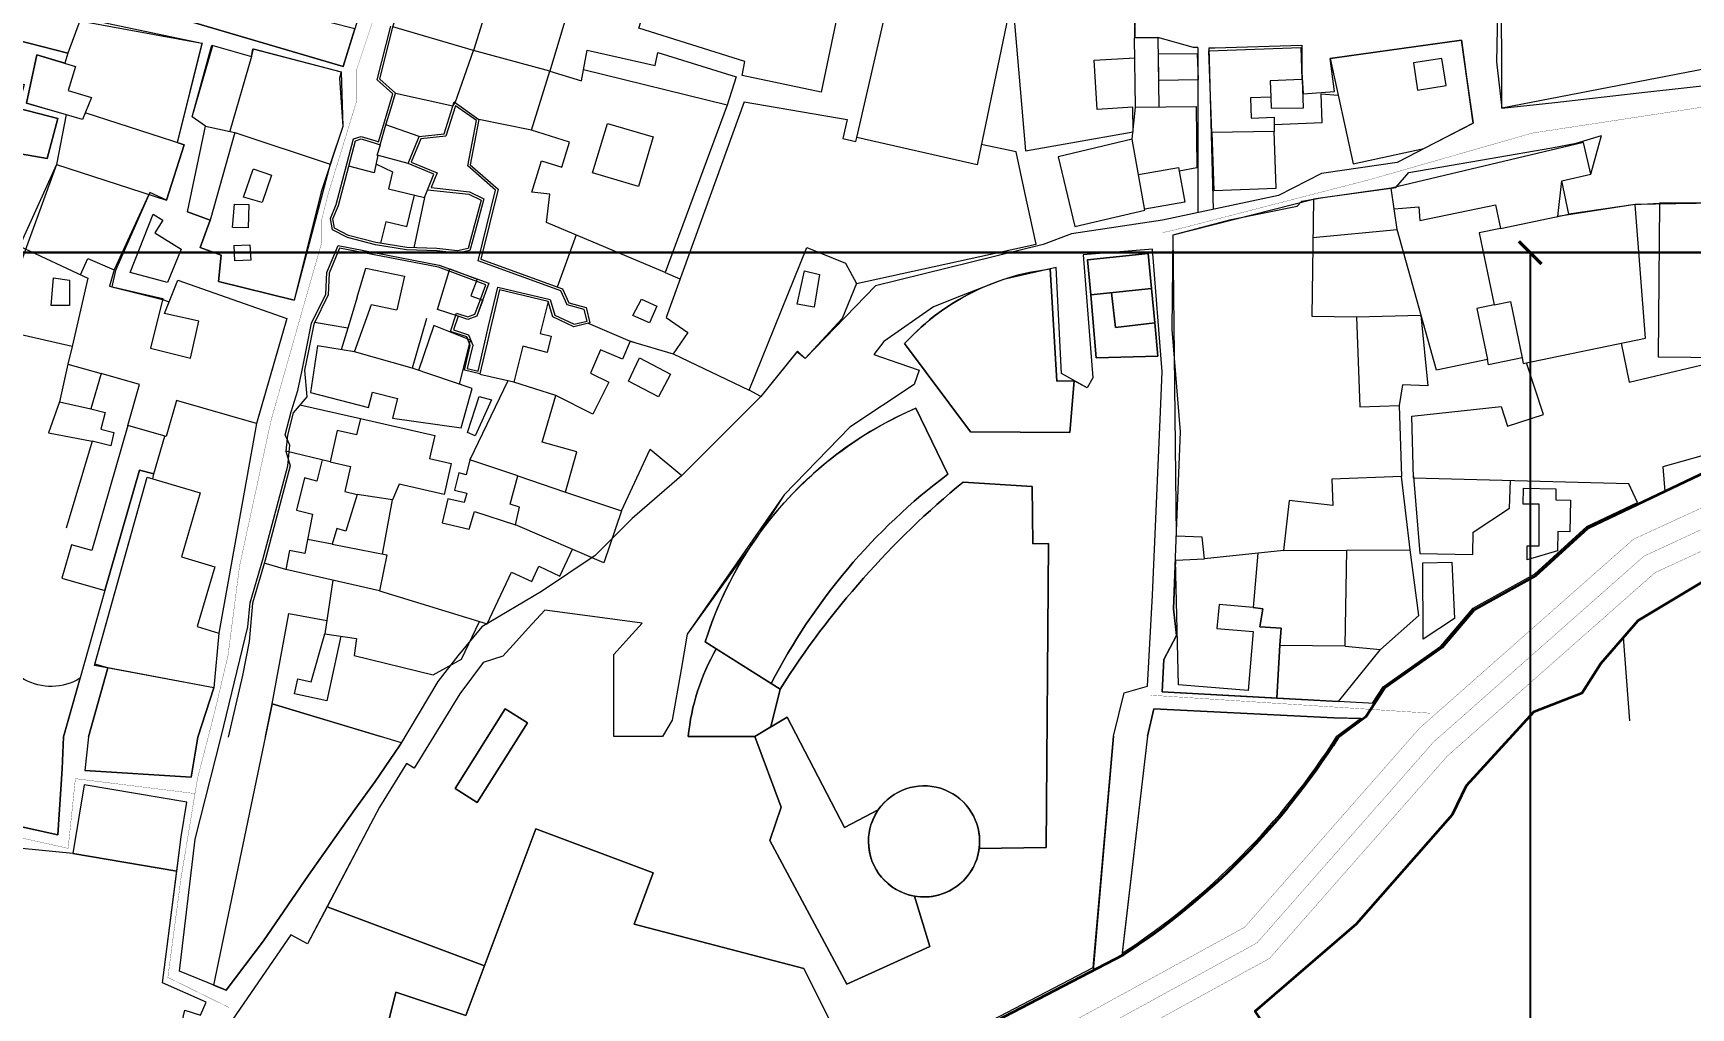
# Model space of a CAD drawing. Header units: millimetres. Extents: x 4203764 to 12476749, y 34048 to 3000914.
# Drawn here: x 11624253 to 11770686, y 2479745 to 2565861 of the extents above; entities that cross this region are included whole.
import ezdxf

# ---------------------------------------------------------------- set-up
doc = ezdxf.new("R2010")
doc.units = ezdxf.units.MM
doc.header["$MEASUREMENT"] = 0
doc.linetypes.add('DASHED', pattern=[0.75, 0.5, -0.25])
for name, color, linetype, lineweight in [('2', 240, 'Continuous', 25), ('4', 1, 'Continuous', 35), ('building property', 253, 'Continuous', 15), ('road netwrk', 1, 'Continuous', 35), ('streets', 254, 'Continuous', 9)]:
    doc.layers.add(name, color=color, linetype=linetype, lineweight=lineweight)
doc.styles.get("Standard").update_dxf_attribs({"font": 'arial.ttf'})
doc.dimstyles.get("Standard").update_dxf_attribs({"dimtxt": 10000, "dimasz": 2000, "dimexe": 0.18, "dimexo": 0.0625, "dimgap": 0.09, "dimtad": 0, "dimtih": 1, "dimtoh": 1, "dimdec": 4, "dimzin": 0, "dimdsep": 46, "dimtxsty": 'Standard', "dimblk": 'ARCHTICK', "dimcen": 0, "dimadec": 0, "dimazin": 0, "dimtfac": 1, "dimtdec": 4, "dimtofl": 0, "dimtmove": 0, "dimatfit": 3, "dimldrblk": 'ARCHTICK', "dimfxl": 0, "dimtolj": 1, "dimtzin": 0, "dimlwe": 18, "dimarcsym": 0})

# ---------------------------------------------------------------- blocks, each defined once
blk = doc.blocks.new('_ArchTick')
at = {"color": 0, "linetype": 'ByBlock', "lineweight": 30, "const_width": 0.15}
blk.add_lwpolyline([(-0.5, -0.5), (0.5, 0.5)], dxfattribs=at)
blk = doc.blocks.new('*D43')
at = {"layer": '4', "color": 0, "linetype": 'DASHED', "lineweight": 18}
for p, q in [((11789424, 2546471), (11756492, 2546471)), ((12167563, 2261471), (11756492, 2261471))]:
    blk.add_line(p, q, dxfattribs=at)
at = {"layer": '4', "color": 0, "lineweight": -2}
for p, q in [((11756492, 2546471), (11756492, 2409077)), ((11756492, 2261471), (11756492, 2398865))]:
    blk.add_line(p, q, dxfattribs=at)
at = {"layer": 'Defpoints', "color": 0, "lineweight": 30}
for p in [(11756492, 2546471), (11789424, 2546471), (12167563, 2261471)]:
    blk.add_point(p, dxfattribs=at)
at = {"layer": '4', "color": 0, "lineweight": -2, "xscale": 2000, "yscale": 2000, "zscale": 2000}
for p, rotation in [((11756492, 2546471), 90), ((11756492, 2261471), 270)]:
    blk.add_blockref('_ArchTick', p, dxfattribs=dict(at, rotation=rotation))
at = {"layer": '4', "color": 0, "lineweight": 30, "insert": (11756492, 2403971), "char_height": 10000, "attachment_point": 5}
blk.add_mtext('\\A1;285000.0000', dxfattribs=at)

msp = doc.modelspace()

# ---------------------------------------------------------------- linework, layer by layer
at = {"layer": '2', "const_width": 23.31871}
for points in [[(11724000.27351, 2548232.45629), (11724846.4084, 2548410.42514), (11742377.10499, 2552935.48958), (11756684.83975, 2557033.58309), (11774305.48029, 2559718.07295), (11781204.25312, 2562511.57673), (11795241.97818, 2563423.66286), (11798412.10461, 2568533.58026), (11799200.59655, 2570292.21805), (11806587.4182, 2577649.2977), (11816534.427, 2576906.12332), (11822930.29592, 2584297.09589), (11823376.30483, 2587131.43041), (11829875.30414, 2586617.94544), (11830742.36833, 2590657.04788), (11831577.41316, 2596931.21352), (11832239.56859, 2608333.44191), (11833597.48693, 2620115.06634), (11834058.03774, 2629102.89671), (11836538.27791, 2642236.64716), (11839053.53127, 2651786.01214), (11842902.44481, 2663197.14252)], [(11623793.97144, 2594150.35281), (11630421.26331, 2593052.61074), (11638229.30888, 2591894.82482), (11639976.49254, 2591252.07279), (11645749.79797, 2590477.84204), (11648666.93345, 2589766.04722), (11650439.37998, 2589764.27059), (11660334.22051, 2587544.53298), (11660335.15164, 2585188.26812), (11652834.28813, 2562664.42332), (11652835.38435, 2559890.41545), (11650315.47881, 2551671.25093), (11649760.38521, 2549461.44964), (11649752.12212, 2547399.32035), (11648028.01913, 2541367.33852), (11645276.92863, 2531681.38051), (11642485.32766, 2518779.58318), (11641462.76977, 2510856.79171), (11640288.1627, 2505898.19812), (11638764.03139, 2499981.40218), (11638548.54824, 2498676.23301)], [(11505356.28519, 2345489.68327), (11519229.12762, 2376194.86505), (11526080.73421, 2382768.16634), (11539732.61262, 2402235.21558), (11551364.12316, 2410613.61688), (11563474.46473, 2414618.87099), (11583280.0232, 2419514.98877), (11603038.86146, 2419409.75964), (11630527.0564, 2416450.09725), (11642082.86143, 2419063.66975), (11652342.31561, 2425213.69798), (11663641.62653, 2436448.46642), (11682105.88954, 2452723.95054), (11698082.97179, 2466044.24547), (11711912.35094, 2476248.7922), (11731263.85979, 2486862.80002), (11746716.76447, 2504453.27824), (11765604.68062, 2521138.03857), (11774533.46919, 2525254.88893)], [(11775368.15101, 2521815.494), (11767521.78675, 2518197.72353), (11749180.74704, 2501996.04996), (11733469.68941, 2484111.70895), (11713786.80507, 2473315.94672), (11700227.79147, 2463310.89975), (11684366.46325, 2450087.11042), (11666016.29917, 2433912.1998), (11654490.86297, 2422452.59771), (11643391.42135, 2415799.03914), (11630729.6785, 2412935.33706), (11602843.21797, 2415937.88083), (11583693.8075, 2416039.86434), (11564437.85766, 2411279.61492), (11552961.08305, 2407483.90045), (11542238.85513, 2399760.47296), (11528729.53746, 2380496.7098), (11522117.65889, 2374153.39902), (11508585.52512, 2344202.31802)], [(11641556.98964, 2479770.6626), (11636152.15864, 2482433.8614), (11637302.27556, 2491127.63066), (11638548.54824, 2498676.23301), (11627983.84877, 2499994.51256), (11627342.22874, 2493837.97708), (11604076.07964, 2499032.66653), (11587304.25409, 2502761.52958), (11557089.79713, 2509560.35222), (11545210.16148, 2511783.78421), (11528594.14751, 2515628.6737), (11527803.18451, 2515801.66313)], [(11747655.59594, 2505777.60357), (11722959.44928, 2507366.51864)]]:
    msp.add_lwpolyline(points, dxfattribs=at)
at = {"layer": '4', "lineweight": 30}
msp.add_xline((11792562.75326, 2546470.7114), (1, 0), dxfattribs=at)
at = {"layer": '4', "const_width": 23.31871}
msp.add_lwpolyline([(11481294.00148, 2243093.91698), (11487913.32139, 2268578.20495), (11496333.736, 2302985.95585), (11502520.64212, 2332035.24142), (11506970.90516, 2344846.00064), (11520673.39326, 2375174.13203), (11527405.13584, 2381632.43807), (11540985.73388, 2400997.84427), (11552162.60311, 2409048.75867), (11563956.1612, 2412949.24295), (11583486.91535, 2417777.42656), (11602941.03972, 2417673.82023), (11630628.36745, 2414692.71715), (11642737.14139, 2417431.35445), (11653416.58929, 2423833.14784), (11664828.96285, 2435180.33311), (11683236.17639, 2451405.53048), (11699155.38163, 2464677.57261), (11712849.578, 2474782.36946), (11732366.7746, 2485487.25449), (11747948.75576, 2503224.6641), (11766563.23369, 2519667.88105), (11774950.8101, 2523535.19147)], dxfattribs=at)
at = {"layer": 'building property'}
for p, q in [((11680075.62992, 2544704.32128), (11681391.56814, 2544146.81031)), ((11691747.10095, 2541908.24877), (11692377.7055, 2544870.69087)), ((11692377.7055, 2544870.69087), (11693725.24424, 2544534.81992)), ((11693725.24424, 2544534.81992), (11693239.82213, 2541656.50436)), ((11696995.82377, 2543740.3266), (11695703.52792, 2540636.81643)), ((11677229.11844, 2540924.57163), (11677986.1249, 2542368.47084)), ((11677986.1249, 2542368.47084), (11679358.76574, 2541743.31822)), ((11678684.08339, 2540261.92549), (11677229.11844, 2540924.57163)), ((11679358.76574, 2541743.31822), (11678684.08339, 2540261.92549)), ((11693239.82213, 2541656.50436), (11691747.10095, 2541908.24877)), ((11695703.52792, 2540636.81643), (11692457.43611, 2537106.19525)), ((11673270.59958, 2540234.57781), (11676992.44238, 2538642.8976)), ((11674370.52139, 2537888.58433), (11673491.59375, 2535833.37846)), ((11676314.34322, 2537057.29109), (11674370.52139, 2537888.58433)), ((11676992.44238, 2538642.8976), (11676314.34322, 2537057.29109)), ((11677510.41477, 2538474.17119), (11676992.44238, 2538642.8976)), ((11676992.44238, 2538642.8976), (11680797.30921, 2537533.08573)), ((11691758.22466, 2537749.05792), (11688542.66282, 2533766.08562)), ((11692457.43611, 2537106.19525), (11691758.22466, 2537749.05792)), ((11676835.82102, 2535127.15742), (11677818.13547, 2537188.59413)), ((11677818.13547, 2537188.59413), (11680561.3657, 2535744.92019)), ((11666171.85413, 2535138.57338), (11662826.70685, 2528169.1035)), ((11670418.49464, 2533850.43444), (11666710.54111, 2535013.36484)), ((11673491.59375, 2535833.37846), (11675095.18993, 2535039.44298)), ((11675095.18993, 2535039.44298), (11673683.75436, 2532188.61597)), ((11679498.74048, 2533725.74846), (11676835.82102, 2535127.15742)), ((11680561.3657, 2535744.92019), (11679498.74048, 2533725.74846)), ((11669210.85253, 2529725.89362), (11670418.49464, 2533850.43444)), ((11673683.75436, 2532188.61597), (11670418.49464, 2533850.43444)), ((11681543.25629, 2526765.2228), (11688542.66282, 2533766.08562)), ((11688542.66282, 2533766.08562), (11687501.32485, 2534304.18228)), ((11672267.9134, 2528883.84642), (11669210.85253, 2529725.89362)), ((11676230.39668, 2523653.48531), (11678755.47873, 2529115.39946)), ((11678755.47873, 2529115.39946), (11681543.25629, 2526765.2228)), ((11671286.05579, 2525319.20243), (11672267.9134, 2528883.84642)), ((11667059.49987, 2526743.10235), (11671286.05579, 2525319.20243)), ((11671286.05579, 2525319.20243), (11676230.39668, 2523653.48531)), ((11676230.39668, 2523653.48531), (11674670.15921, 2519062.99195)), ((11674670.15921, 2519062.99195), (11666870.56362, 2522432.51937)), ((11670781.05698, 2517882.68156), (11671902.35175, 2520258.72102)), ((11668294.52504, 2517400.37734), (11668933.5779, 2518754.53939)), ((11668933.5779, 2518754.53939), (11670781.05698, 2517882.68156)), ((11664346.10018, 2513665.54178), (11666506.7772, 2518244.04695)), ((11666506.7772, 2518244.04695), (11668294.52504, 2517400.37734)), ((11654861.48356, 2516586.44621), (11664346.10018, 2513665.54178)), ((11688000.34425, 2503722.54263), (11690847.16075, 2505435.23793)), ((11690847.16075, 2505435.23793), (11695918.31366, 2495678.84605)), ((11690332.71956, 2497487.57278), (11688000.34425, 2503722.54263)), ((11689315.20613, 2494523.99599), (11690332.71956, 2497487.57278)), ((11695918.31366, 2495678.84605), (11698905.97798, 2497231.76672)), ((11696129.7246, 2481841.15219), (11689315.20613, 2494523.99599)), ((11702097.53309, 2489614.70799), (11703469.15104, 2485172.19785)), ((11703469.15104, 2485172.19785), (11696129.7246, 2481841.15219))]:
    msp.add_line(p, q, dxfattribs=at)
for points in [[(11753932.25983, 2592326.78223), (11765603.64259, 2592800.56299), (11765744.99564, 2589582.81311), (11769807.41664, 2589304.60742), (11770037.59766, 2592665.76156), (11785153.42625, 2591630.5883), (11786626.38688, 2565527.4704), (11753990.29397, 2559218.86473), (11753935.60952, 2583850.28421)], [(11686266.31451, 2578959.49666), (11688032.52432, 2586806.11672), (11694128.32879, 2585434.00113), (11695321.78382, 2587586.52135), (11713865.53777, 2584130.33319), (11707631.06082, 2554221.91225), (11697025.85184, 2556650.78692), (11701369.33965, 2575615.78191), (11686278.28015, 2579012.65561)], [(11659248.88994, 2587376.95306), (11651950.04336, 2563963.21182), (11651627.56604, 2562928.74695)], [(11697180.55933, 2576558.642), (11693871.65453, 2560656.9417), (11686870.19804, 2562113.83955), (11687129.48282, 2563359.892), (11677748.09605, 2566303.86907), (11681468.12187, 2578158.24164), (11684334.77828, 2579330.52783), (11686278.28015, 2579012.65561)], [(11662736.55438, 2551646.4978), (11663828.93648, 2551110.72347), (11662885.36231, 2547643.84263), (11662665.63059, 2546836.50422), (11661741.93571, 2546638.13445), (11659920.20075, 2546843.73626), (11657250.33721, 2546909.54936), (11654529.19488, 2547364.56924), (11652103.59927, 2547988.11351), (11650871.86417, 2548620.16888), (11650726.68166, 2549455.99081), (11651226.44937, 2550640.45402), (11652734.31485, 2556350.42605), (11653240.58915, 2556524.01196), (11654467.30947, 2556140.53097), (11654901.38642, 2556004.83561), (11655420.6261, 2557752.26422), (11655869.98762, 2559264.52765), (11656253.82374, 2560556.27453), (11654872.31749, 2561800.27971), (11656035.83763, 2566407.78931), (11659953.8944, 2578304.22722)], [(11666762.25567, 2575923.66462), (11663145.02043, 2564331.93861)], [(11673805.07037, 2575618.06754), (11669894.53776, 2562506.72155)], [(11717048.30425, 2568749.52433), (11718276.92128, 2572535.23558), (11725838.25129, 2571056.75617), (11725194.85876, 2567415.9341), (11721580.74618, 2567518.66827), (11721541.8604, 2565445.44149)], [(11638696.91471, 2569815.16349), (11638113.52836, 2566895.87951), (11651627.56604, 2562928.74695), (11652662.63653, 2566249.11712), (11638696.91471, 2569815.16349)], [(11717048.30425, 2568749.52433), (11710748.2993, 2569176.12272), (11711901.17787, 2555454.85272), (11721411.26111, 2557153.40678), (11721385.2409, 2559320.35295), (11718244.78755, 2559125.93677), (11717976.31633, 2563462.6198), (11721565.24863, 2563684.79998)], [(11627549.56952, 2567431.81584), (11628380.07164, 2566952.75851), (11627308.81662, 2564081.93205), (11622718.52933, 2565279.69071), (11621802.38644, 2561768.667), (11623451.17819, 2561338.44239), (11622903.66411, 2559240.15081), (11626418.7203, 2558322.95571), (11625495.92717, 2554786.44565), (11616721.29005, 2556331.33237)], [(11628380.07164, 2566952.75851), (11639164.63317, 2564982.38905), (11636979.9962, 2556186.06634)], [(11728097.86534, 2564575.73894), (11728644.67013, 2564573.91985), (11736320.06104, 2564793.76269), (11736312.00608, 2562422.26517), (11736428.17608, 2560512.05652), (11739208.80711, 2560704.25362), (11738823.44268, 2563626.70677), (11743214.22078, 2564239.07179), (11750420.27015, 2565244.07193), (11750903.09379, 2561782.13112), (11751444.98562, 2557896.65976), (11744745.9602, 2554440.07126), (11738045.95376, 2553466.00083), (11734264.2433, 2551521.66458), (11724020.13066, 2549324.03594), (11715978.48568, 2548116.04723), (11713481.63973, 2547184.46187), (11698666.41892, 2543548.40977), (11692457.43611, 2537106.19525), (11691719.9202, 2537701.6119), (11688542.66282, 2533766.08562), (11681543.25629, 2526765.2228), (11677166.8387, 2522983.17079), (11673904.71429, 2519719.32312), (11669145.08709, 2516543.9116), (11663896.00508, 2513395.58061), (11661779.93354, 2510860.30315), (11659999.17606, 2508583.60474), (11656614.13994, 2502883.53811), (11654453.45309, 2499748.53845), (11652680.87474, 2497280.2475), (11648570.88234, 2491477.9684), (11644604.26722, 2485670.48016), (11641310.40218, 2481293.9589), (11637173.93351, 2482994.88538), (11638551.08148, 2494635.23781), (11640849.45335, 2503703.90861), (11643227.56584, 2513413.14799), (11643411.07217, 2515530.49961), (11644546.53786, 2519361.64341), (11646750.64945, 2527624.8304), (11646937.85903, 2529461.51433), (11646514.88746, 2530378.69819), (11647042.10541, 2532400.42982), (11647624.85604, 2534282.5406), (11648011.64231, 2536082.58802), (11648392.43781, 2537988.10216), (11648839.18449, 2540223.6383), (11650107.51261, 2542799.82398), (11650202.14478, 2544705.22504), (11651202.77126, 2547087.32596), (11660122.17679, 2545376.02301), (11664510.6399, 2543758.19755), (11663780.79002, 2541778.42941), (11663443.75599, 2540864.20138), (11662651.84742, 2540565.9786), (11661793.24449, 2540851.44329), (11661389.24195, 2539636.30959), (11662719.11709, 2539194.15829), (11663081.99197, 2538279.71107), (11662605.86384, 2536231.25634), (11663566.5336, 2536007.96515), (11664157.10539, 2538548.7929), (11664458.5428, 2539845.67254), (11664832.79524, 2541455.82564), (11665288.24061, 2543415.29656), (11669916.90743, 2542339.44243), (11670330.38627, 2540950.08494), (11672047.67828, 2540140.98466), (11673192.21866, 2540427.24095), (11672934.31186, 2541458.4314), (11671426.98539, 2541855.56705), (11670854.16932, 2543093.8265), (11663555.9742, 2545758.4538), (11665102.11296, 2552001.78512), (11662640.1556, 2554151.58702), (11663407.67448, 2558146.18666), (11661561.32887, 2559451.28532), (11660716.38424, 2556762.48338), (11658486.10105, 2556531.16207), (11657640.91358, 2554456.86659), (11659929.56666, 2553524.33749), (11659398.47146, 2552220.9008), (11662794.8857, 2551847.24672), (11664072.29004, 2551220.7256), (11663084.05831, 2547589.76393), (11662831.41121, 2546661.48783), (11661752.27644, 2546429.73628), (11659906.08932, 2546638.09777), (11657230.72139, 2546704.04655), (11654486.50017, 2547162.92561), (11652030.05152, 2547794.40122), (11650686.54202, 2548483.81277), (11650513.44694, 2549480.32855), (11651031.066, 2550707.09996), (11652563.33819, 2556509.49508), (11653237.6285, 2556740.68852), (11654528.75049, 2556337.07513), (11654763.483, 2556263.69617), (11655223.23246, 2557810.91876), (11655672.59397, 2559323.18218), (11656019.38823, 2560490.26982), (11654642.26473, 2561730.32846), (11655837.96713, 2566465.27895)], [(11663145.02043, 2564331.93861), (11656035.83763, 2566407.78931)], [(11622718.52933, 2565279.69071), (11627308.81662, 2564081.93205), (11627044.82341, 2563210.62792), (11624580.93872, 2563957.15122), (11623671.35407, 2559680.47979), (11627165.27464, 2558662.90473), (11626300.6518, 2554258.85498), (11620980.87609, 2539712.58955)], [(11639171.64785, 2565010.63327), (11636979.9962, 2556186.06634), (11637598.36463, 2555986.03513), (11636022.36496, 2551114.05329), (11634558.88611, 2551788.00231), (11631532.65866, 2544885.41055), (11631201.9105, 2543460.97817), (11635681.58516, 2542341.53777), (11636270.51371, 2542111.84461), (11637024.84928, 2544045.94551), (11646647.31177, 2540640.83565)], [(11647313.18923, 2542268.23141), (11640614.31659, 2543930.0816), (11640867.62718, 2546256.96644), (11639004.62601, 2546932.7428), (11639882.21072, 2549352.0955), (11637874.52803, 2550080.35296), (11639468.33131, 2557644.86879), (11638303.7626, 2558455.21171), (11640127.66183, 2564773.19957)], [(11639468.33131, 2557644.86879), (11638303.7626, 2558455.21171), (11640049.22342, 2564795.84345), (11643545.55521, 2563786.50993), (11641640.44739, 2557187.21547)], [(11643545.55521, 2563786.50993), (11643650.43237, 2564488.95373), (11651474.72522, 2562438.45366), (11651612.63946, 2557626.09208), (11650499.8063, 2554287.37058)], [(11656253.82374, 2560556.27453), (11661338.427, 2559428.851), (11661542.12866, 2559717.03126), (11663145.02043, 2564331.93861)], [(11669894.53776, 2562506.72155), (11663145.02043, 2564331.93861)], [(11673197.85607, 2564354.13772), (11679185.21187, 2562997.56251), (11679446.99246, 2564152.95259), (11686351.6499, 2562003.84005), (11685573.39129, 2559503.4549), (11672881.05604, 2562632.68818), (11673197.85607, 2564354.13772)], [(11721623.18766, 2559323.21016), (11721541.8604, 2565445.44149), (11723604.83892, 2565472.84594), (11723678.38605, 2559347.88853)], [(11728364.79991, 2557071.13683), (11728098.4968, 2564306.17579), (11736231.64551, 2564605.53601), (11736336.28417, 2561762.66721), (11733536.77602, 2561659.62453), (11733589.83907, 2560217.98442), (11731793.50466, 2560151.86599), (11731859.31833, 2558363.81156), (11733873.68626, 2558437.95524), (11733866.62051, 2557168.74339)], [(11738823.44268, 2563626.70677), (11740861.54421, 2554322.1833), (11747101.26713, 2555655.37145), (11751444.98562, 2557896.65976), (11750420.27015, 2565244.07193), (11738823.44268, 2563626.70677)], [(11624580.93872, 2563957.15122), (11627998.05217, 2562921.81267), (11627351.42888, 2560787.64591), (11629402.67319, 2560166.14699), (11628619.73063, 2558239.30662), (11623671.35407, 2559680.47979), (11624580.93872, 2563957.15122)], [(11685573.39129, 2559503.4549), (11680075.62992, 2544704.32128), (11669596.17298, 2549144.05265), (11669882.25088, 2551628.91106), (11668300.5367, 2551811.01136), (11669163.42864, 2554591.20871), (11670956.97893, 2554034.54316), (11671640.84178, 2556237.91719), (11668273.28136, 2557283.10944), (11669894.53776, 2562506.72155), (11672697.76029, 2561636.68327), (11672881.05604, 2562632.68818)], [(11723617.31025, 2564028.37514), (11723654.93998, 2561706.32868), (11727192.11592, 2561762.40617), (11727103.23067, 2563990.40092), (11723617.31025, 2564028.37514)], [(11733589.83907, 2560217.98442), (11733602.39396, 2559223.50393), (11736474.26988, 2559259.76013), (11736382.08228, 2561764.35292)], [(11654527.16325, 2554301.25955), (11656006.79318, 2553617.51314), (11655645.13967, 2552104.51127), (11658819.51817, 2551345.73817), (11659661.16295, 2553411.339), (11657372.50987, 2554343.86811), (11658342.00513, 2556723.24512), (11660560.50964, 2556953.34476), (11661449.55047, 2559782.47062), (11663634.9501, 2558237.70992), (11662864.69995, 2554228.89519), (11665332.20313, 2552074.25062), (11663800.31484, 2545888.46289), (11671005.14885, 2543257.92245), (11671573.18334, 2542029.99938), (11673104.53513, 2541626.53377), (11673441.95286, 2540277.43427), (11672026.37069, 2539923.38884), (11670159.2917, 2540803.06109), (11669753.68479, 2542165.96759), (11665442.1969, 2543168.09893), (11665033.3722, 2541409.20497), (11664659.11976, 2539799.05187), (11664357.68235, 2538502.17223), (11663720.48989, 2535760.76751), (11662358.6662, 2536077.30005), (11662866.83648, 2538263.6103), (11662563.10233, 2539029.02247), (11661128.86729, 2539505.87091), (11661662.80581, 2541111.81795), (11662647.5675, 2540784.40852), (11663283.10006, 2541023.74207), (11663587.57747, 2541849.65804), (11664246.19873, 2543636.21362), (11660066.79184, 2545176.96963), (11651327.95765, 2546853.62763), (11650406.01926, 2544658.85233), (11650311.07041, 2542747.075), (11649035.83476, 2540156.85897), (11648594.36896, 2537947.7485), (11648219.27828, 2536070.78152), (11648415.57092, 2533729.37281), (11647229.77787, 2532304.03279), (11646718.2008, 2530342.27951), (11646577.71078, 2528933.52847), (11646964.55331, 2527627.75555), (11644744.7763, 2519305.83911), (11643614.42785, 2515491.96123), (11643322.57312, 2512124.45303), (11642732.93674, 2509099.99592), (11641484.65085, 2503658.04203)], [(11687062.2517, 2559789.54656), (11680156.88697, 2540740.90841), (11682087.00741, 2539425.54296), (11680797.30921, 2537533.08573), (11687501.32485, 2534304.18228), (11692610.81977, 2546909.06571), (11696003.33877, 2545533.87977), (11696995.82377, 2543740.3266), (11712866.65509, 2547219.02026), (11711865.94519, 2551784.55538), (11711078.00852, 2555379.35597), (11708005.82603, 2556019.75926)], [(11687062.2517, 2559789.54656), (11696162.93252, 2558240.30114), (11695771.68315, 2556543.88507), (11696921.69669, 2556278.6541), (11697007.86829, 2556654.90563)], [(11733870.15338, 2557803.34932), (11738132.06795, 2557965.27333), (11738017.60122, 2560493.43154), (11739532.13059, 2560391.34133)], [(11616721.29005, 2556331.33237), (11625495.92717, 2554786.44565), (11626418.7203, 2558322.95571), (11622903.66411, 2559240.15081)], [(11627165.27464, 2558662.90473), (11626300.6518, 2554258.85498), (11636022.36496, 2551114.05329), (11637598.36463, 2555986.03513), (11628853.58082, 2558814.81751)], [(11668273.28136, 2557283.10944), (11663634.9501, 2558237.70992)], [(11721346.04546, 2556485.69833), (11721623.18766, 2559323.21016), (11726978.35344, 2559387.5138), (11727043.6743, 2553947.63581), (11725493.04814, 2553676.52492)], [(11637874.52803, 2550080.35296), (11639468.33131, 2557644.86879), (11642073.32853, 2557096.00972), (11639882.21072, 2549352.0955)], [(11642073.32853, 2557096.00972), (11650499.8063, 2554287.37058), (11647313.18923, 2542268.23141)], [(11658342.00513, 2556723.24512), (11655420.6261, 2557752.26422)], [(11674999.02173, 2557890.58195), (11679018.33506, 2556697.58124), (11677717.35256, 2552314.46875), (11673659.56855, 2553518.88822), (11674999.02173, 2557890.58195)], [(11728364.79991, 2557071.13683), (11728553.25174, 2551951.1955), (11734051.21642, 2552153.56139), (11733866.62051, 2557168.74339), (11728364.79991, 2557071.13683)], [(11657372.50987, 2554343.86811), (11654655.93615, 2555092.85065), (11654937.49967, 2555993.54636)], [(11714807.15136, 2554941.84894), (11716263.67945, 2548772.79972), (11722453.05425, 2550234.12672), (11721346.04546, 2556485.69833), (11714807.15136, 2554941.84894)], [(11744475.82548, 2550340.42178), (11746652.47281, 2550503.90922), (11746743.06621, 2549297.76227), (11753429.37732, 2550689.50569), (11753863.09772, 2548605.79581), (11759895.49607, 2549861.42849), (11759282.73984, 2552805.27483), (11761853.78621, 2553390.59896), (11761214.01454, 2556200.80714), (11744221.10429, 2552176.10974)], [(11765769.69294, 2550729.49782), (11767919.6447, 2550853.39038), (11767792.80381, 2537252.4363), (11779299.84773, 2537145.12297), (11778840.78032, 2556168.9504), (11775531.29893, 2556089.08871), (11774737.85788, 2550865.75265), (11767919.6447, 2550853.39038)], [(11626300.6518, 2554258.85498), (11623041.55743, 2547046.46135)], [(11643676.59219, 2553865.29992), (11645313.11622, 2553303.33415), (11644487.85903, 2550900.06816), (11642846.01217, 2551373.40031), (11643699.05634, 2553857.58595)], [(11654686.82236, 2555084.33506), (11654367.50415, 2553518.18403), (11652141.61306, 2554105.98802)], [(11721899.54985, 2553359.91252), (11725440.17164, 2553978.9535), (11725973.42701, 2550928.98485), (11722440.78136, 2550303.43498)], [(11634478.50889, 2551613.46334), (11631405.77902, 2544941.03699)], [(11657257.78974, 2548755.72564), (11657927.82875, 2551558.87909)], [(11658819.51817, 2551345.73817), (11657878.8624, 2546894.05598)], [(11659098.27886, 2552029.88466), (11662736.55438, 2551646.4978)], [(11737348.52434, 2551188.17582), (11737192.77602, 2540865.95571), (11741138.6688, 2540806.41753), (11741434.60823, 2532837.91035), (11744905.5071, 2532966.81478), (11745139.12012, 2526676.51739), (11738965.25505, 2526447.22851), (11739051.39383, 2524127.84353), (11735191.59985, 2524566.4912), (11734689.84673, 2520151.41317), (11727712.62441, 2519413.57282), (11727509.40233, 2521335.29697), (11725240.5165, 2521423.4949), (11724948.64957, 2548053.64367), (11737348.52434, 2551188.17582)], [(11737297.50509, 2547806.87486), (11744730.54666, 2548504.73382), (11744221.10429, 2552176.10974), (11737348.52434, 2551188.17582)], [(11634866.54969, 2549878.02169), (11635715.51809, 2549341.48555), (11635008.74034, 2548223.14153), (11637314.25756, 2546766.08695), (11636113.78281, 2543831.62982), (11632831.58291, 2544706.28308), (11634866.54969, 2549878.02169)], [(11634866.54969, 2549878.02169), (11635715.51809, 2549341.48555), (11635008.74034, 2548223.14153), (11637314.25756, 2546766.08695), (11636113.78281, 2543831.62982), (11632831.58291, 2544706.28308), (11634866.54969, 2549878.02169)], [(11637874.52803, 2550080.35296), (11639882.21072, 2549352.0955), (11639004.62601, 2546932.7428), (11640867.62718, 2546256.96644), (11640614.31659, 2543930.0816), (11647313.18923, 2542268.23141)], [(11642041.5186, 2550756.88716), (11643302.28431, 2550730.59307), (11643259.20865, 2548665.17359), (11641852.8624, 2548694.50386), (11642041.5186, 2550756.88716)], [(11755776.71154, 2537181.77545), (11755882.58274, 2536673.14165), (11766689.17735, 2538922.51455), (11765769.69294, 2550729.49782), (11759895.49607, 2549861.42849)], [(11657257.78974, 2548755.72564), (11655399.33915, 2549199.95191), (11654944.04532, 2547295.19941)], [(11672215.72354, 2548034.2527), (11670534.57743, 2543429.7317)], [(11753863.09772, 2548605.79581), (11751996.81135, 2548217.33171), (11753323.31537, 2541844.44828), (11751784.80404, 2541524.20997), (11752723.27118, 2537015.56049), (11748203.90564, 2536074.86282), (11744730.54666, 2548504.73382)], [(11623041.55743, 2547046.46135), (11629070.18621, 2544199.73929), (11627690.48629, 2538175.83681), (11620980.87609, 2539712.58955), (11623041.55743, 2547046.46135)], [(11641941.19997, 2547085.01084), (11643401.65533, 2547166.62304), (11643477.48104, 2545809.71735), (11642077.131, 2545731.46391), (11642001.30529, 2547088.36961)], [(11628447.58176, 2544493.73348), (11629088.99922, 2545956.7573), (11631405.77902, 2544941.03699), (11630986.38475, 2543511.02249), (11635700.3092, 2542416.46593), (11634606.21398, 2538038.21528), (11638161.85252, 2537149.68526), (11638886.64009, 2540406.98313), (11635867.59045, 2541078.75764), (11637024.84928, 2544045.94551), (11646647.31177, 2540640.83565), (11643979.78361, 2531363.86356), (11636916.56297, 2533394.84304), (11636005.05287, 2530224.84698), (11632609.46885, 2531201.22331), (11633646.25435, 2534806.89475), (11630249.99848, 2535783.46426), (11629357.66953, 2532680.1753), (11630623.43754, 2532343.63921), (11630232.10617, 2530871.77707), (11631392.44077, 2530563.27309), (11631115.63546, 2529408.95632), (11629463.93477, 2529805.03437), (11627179.354, 2522137.20033)], [(11652865.14672, 2542548.63226), (11653639.31096, 2545106.73561), (11657043.0406, 2544384.04083), (11656378.10017, 2541402.18982)], [(11661793.24449, 2540851.44329), (11659981.69416, 2541453.73993), (11661050.83571, 2545033.66898), (11663477.06455, 2544139.22946), (11662927.60531, 2542648.78337), (11663961.18066, 2542267.75146), (11663443.75599, 2540864.20138), (11662651.84742, 2540565.9786), (11661793.24449, 2540851.44329)], [(11717372.30477, 2545845.6429), (11722741.05252, 2546392.59199), (11723056.85233, 2543292.76142), (11717690.03045, 2542746.00852), (11717374.23064, 2545845.8391)], [(11626038.82633, 2544253.07264), (11627450.33118, 2544031.05342), (11627451.21075, 2541805.28731), (11625841.7004, 2541804.65128), (11626038.82633, 2544253.07264)], [(11652865.14672, 2542548.63226), (11652035.38345, 2539806.81072), (11649097.64387, 2540282.40356)], [(11669753.68479, 2542165.96759), (11669050.22622, 2539330.87321), (11670006.46813, 2539093.60542), (11669650.67636, 2537659.68551), (11667499.59402, 2538193.42341), (11666710.54111, 2535013.36484), (11663708.93102, 2535711.03757)], [(11723326.52352, 2540255.69386), (11723587.50387, 2537316.50365), (11718150.92739, 2537186.05974), (11717690.03045, 2542746.00852)], [(11719514.10738, 2542931.83905), (11719872.53243, 2539853.52647), (11723326.52352, 2540255.69386), (11723056.85233, 2543292.76142)], [(11753323.31537, 2541844.44828), (11754744.60635, 2542140.2874), (11755275.17329, 2539591.30059), (11755776.71154, 2537181.77545), (11752816.90923, 2536565.69802), (11752723.27118, 2537015.56049)], [(11646647.31177, 2540640.83565), (11644484.14805, 2533117.91245), (11643979.78361, 2531363.86356), (11640669.24806, 2512857.72791), (11640212.80824, 2508029.71934), (11638792.50663, 2503659.15204), (11638198.77946, 2500122.49089), (11628826.75444, 2500722.52982)], [(11658988.85773, 2540649.2426), (11657724.91558, 2536250.59003), (11652648.11425, 2537709.39658), (11654142.49975, 2541900.71946), (11656335.32966, 2541411.72746)], [(11741138.6688, 2540806.41753), (11746842.72495, 2540946.02657), (11747465.75761, 2534693.78797), (11745209.3912, 2534779.56341), (11744905.5071, 2532966.81478)], [(11652035.38345, 2539806.81072), (11651457.05712, 2537895.82277)], [(11661904.70614, 2534832.56087), (11662900.55453, 2538736.93468), (11659638.44482, 2540045.01573), (11658286.51583, 2536060.06241)], [(11627690.48629, 2538175.83681), (11627330.86163, 2536605.68099), (11630249.99848, 2535783.46426)], [(11652648.11425, 2537709.39658), (11649383.16407, 2538220.43186), (11648737.97489, 2534098.38666), (11653864.10789, 2532780.93168), (11654214.77749, 2534145.36464), (11656442.42709, 2533572.84184), (11655997.60983, 2531842.08632), (11662053.66071, 2530981.53746), (11663021.57929, 2534453.65224), (11657724.91558, 2536250.59003)], [(11627330.86163, 2536605.68099), (11626573.17194, 2533297.53496), (11629357.66953, 2532680.1753)], [(11626573.17194, 2533297.53496), (11625612.94395, 2530541.11804), (11629463.93477, 2529805.03437)], [(11663658.39054, 2533757.56693), (11664743.65891, 2533465.0782), (11663307.82722, 2530271.70634), (11662620.15309, 2530580.90438), (11663658.39054, 2533757.56693)], [(11647822.6744, 2533016.7028), (11653156.81279, 2531806.94962), (11652830.391, 2530367.66514), (11651114.28806, 2530756.86783), (11650484.26545, 2527978.92282), (11646577.71078, 2528933.52847)], [(11632609.46885, 2531201.22331), (11629428.2533, 2520137.7795), (11627635.68636, 2520653.21954), (11626791.94636, 2517718.91035), (11630592.63455, 2516626.04916), (11633647.84382, 2527251.27576), (11634926.85085, 2526937.37206), (11635882.29122, 2530260.14623)], [(11643979.78361, 2531363.86356), (11640669.24806, 2512857.72791)], [(11653156.81279, 2531806.94962), (11659740.61844, 2530313.77879), (11659277.10698, 2528270.02782), (11661171.34275, 2527840.42559), (11660552.93751, 2525113.7048), (11656575.62547, 2526015.73724), (11655986.62495, 2524629.01933)], [(11649778.7545, 2528151.32146), (11649300.92415, 2526290.15186), (11648236.22926, 2526563.49801), (11647504.10815, 2523711.85511), (11648924.0989, 2523370.13385), (11648248.01552, 2519901.44209), (11646907.74177, 2520162.67511), (11646576.10828, 2518461.20696), (11644662.53404, 2519028.34774)], [(11650484.26545, 2527978.92282), (11652275.96096, 2527572.57615), (11651775.11867, 2525364.22315), (11652882.09385, 2525113.16728), (11651881.91349, 2521848.33072), (11651088.65024, 2522091.34636), (11650664.5914, 2520707.1132), (11648487.7473, 2521131.4023)], [(11662826.70685, 2528169.1035), (11662489.69587, 2526848.72184), (11661867.77256, 2527007.46002), (11661477.83136, 2525479.70205), (11662549.75973, 2525206.10568), (11662340.35935, 2524385.692), (11660879.72929, 2524719.3501), (11660393.55262, 2522591.05093), (11662757.13428, 2522051.12766), (11663246.99333, 2523587.70746), (11666870.56362, 2522432.51937), (11667223.60484, 2523981.22689), (11666386.62394, 2524245.7762), (11667059.49987, 2526743.10235), (11662826.70685, 2528169.1035)], [(11634312.38777, 2526641.51423), (11639015.35021, 2525249.19879), (11637343.43534, 2519601.80551), (11640311.69209, 2518723.05095), (11638743.99936, 2513427.69918), (11640669.24806, 2512857.72791), (11640212.80824, 2508029.71934), (11629681.25737, 2509994.80678), (11634312.38777, 2526641.51423)], [(11734689.84673, 2520151.41317), (11745879.86925, 2520218.19375), (11745139.12012, 2526676.51739)], [(11746189.32044, 2526703.89687), (11746731.2931, 2519880.37166), (11751429.92743, 2519793.6932), (11751466.3703, 2521769.1751), (11754678.908, 2523897.09984), (11754743.81852, 2526322.16092)], [(11655117.14832, 2519839.26447), (11655986.62495, 2524629.01933), (11652882.09385, 2525113.16728)], [(11755904.55612, 2525653.33818), (11758768.36249, 2525595.69858), (11758748.7045, 2524618.99743), (11760062.84895, 2524592.54775), (11760006.56369, 2521796.03178), (11758927.23517, 2521817.75534), (11758892.89444, 2520111.54677), (11756240.51266, 2519325.76951), (11756240.02493, 2520559.9649), (11757299.23223, 2520560.38347), (11757297.7768, 2524243.37924), (11755885.50041, 2524242.82114), (11755913.886, 2525653.1504)], [(11650664.5914, 2520707.1132), (11655481.64382, 2519768.22058), (11654861.48356, 2516586.44621), (11646576.10828, 2518461.20696)], [(11732011.81405, 2515127.07799), (11732864.84049, 2514990.65194), (11732611.64954, 2513407.53361), (11734482.01262, 2513281.98041), (11734380.909, 2511775.84213), (11740140.36436, 2511717.34964), (11740284.85799, 2520184.80346)], [(11740140.28995, 2511712.98896), (11743283.18371, 2511419.64367), (11746664.48231, 2514418.35371), (11745879.86925, 2520218.19375)], [(11732436.00686, 2519913.0699), (11732011.81405, 2515127.07799), (11729014.55346, 2515392.73168), (11728825.86113, 2513263.79423), (11732012.65582, 2512996.94234), (11731575.75287, 2507779.36634), (11725440.68229, 2508293.09732), (11725157.98286, 2519300.32254), (11727712.62441, 2519413.57282)], [(11747020.15773, 2519057.8418), (11749574.003, 2519134.98957), (11749801.49694, 2514143.71379), (11747054.32647, 2512319.38672), (11747020.15773, 2519057.8418)], [(11650718.79592, 2517523.82658), (11650014.18648, 2512785.34062), (11652825.69884, 2512367.27076), (11652601.73174, 2510861.096), (11659597.2637, 2509176.36859), (11662079.44938, 2510556.93524), (11663668.79037, 2513874.12768)], [(11644782.05548, 2503705.4639), (11645370.52981, 2506611.17068), (11646841.39781, 2514583.98192), (11650189.78725, 2513966.25265)], [(11651419.94266, 2512576.30569), (11650187.31999, 2506863.42566), (11647344.1412, 2507476.87573), (11647632.5335, 2508813.49777), (11648800.79048, 2508561.43225), (11650014.18648, 2512785.34062)], [(11734380.909, 2511775.84213), (11734127.64915, 2507118.08166), (11739553.64501, 2506823.04997), (11743283.18371, 2511419.64367)], [(11645370.52981, 2506611.17068), (11654952.9827, 2503709.48318)], [(11627748.98222, 2493370.29588), (11636932.10426, 2491830.9487)], [(11652477.4811, 2465829.45713), (11656297.29345, 2481134.40845), (11656297.29345, 2481134.40845), (11662475.82027, 2479077.61203), (11664117.52764, 2483460.76603), (11650210.94294, 2488669.4679), (11648493.76482, 2485403.89459), (11647001.23467, 2486188.73079), (11640266.88761, 2476381.32945)], [(11650210.94294, 2488669.4679), (11664117.52764, 2483460.76603)]]:
    msp.add_lwpolyline(points, dxfattribs=at)
for points in [[(11746172.44859, 2563233.96141), (11746553.7719, 2560828.29007), (11749080.39374, 2561228.78527), (11748699.07043, 2563634.4566)], [(11722741.05252, 2546392.59199), (11717374.23064, 2545845.8391), (11717690.03045, 2542746.00852), (11723056.85233, 2543292.76142), (11722741.05252, 2546392.59199)], [(11718150.92739, 2537186.05974), (11717690.03045, 2542746.00852), (11717374.23064, 2545845.8391), (11722741.05252, 2546392.59199), (11723056.85233, 2543292.76142), (11723326.52352, 2540255.69386), (11723587.50387, 2537316.50365), (11718150.92739, 2537186.05974)], [(11723326.52352, 2540255.69386), (11719872.53243, 2539853.52647), (11719514.10738, 2542931.83905), (11717690.03045, 2542746.00852), (11718150.92739, 2537186.05974), (11723587.50387, 2537316.50365), (11723326.52352, 2540255.69386)], [(11723056.85233, 2543292.76142), (11719514.10738, 2542931.83905), (11719872.53243, 2539853.52647), (11723326.52352, 2540255.69386), (11723056.85233, 2543292.76142)], [(11734380.909, 2511775.84213), (11734482.01262, 2513281.98041), (11732611.64954, 2513407.53361), (11732864.84049, 2514990.65194), (11732011.81405, 2515127.07799), (11729014.55346, 2515392.73168), (11728825.86113, 2513263.79423), (11732012.65582, 2512996.94234), (11731575.75287, 2507779.36634), (11725440.68229, 2508293.09732), (11725157.98286, 2519300.32254), (11724990.45818, 2514990.76158), (11725242.42291, 2512634.09586), (11724144.46178, 2510524.54976), (11723989.21369, 2507669.3463), (11734127.64915, 2507118.08166), (11734380.909, 2511775.84213)], [(11640212.80824, 2508029.71934), (11630862.44618, 2509774.40816), (11629140.1232, 2503699.28263), (11628826.75444, 2500722.52982), (11638198.77946, 2500122.49089), (11638792.50663, 2503659.15204), (11640212.80824, 2508029.71934)], [(11656614.13994, 2502883.53811), (11656776.68258, 2503157.24388), (11645370.52981, 2506611.17068), (11640183.90561, 2481757.17717), (11641310.40218, 2481293.9589), (11644604.26722, 2485670.48016), (11648570.88234, 2491477.9684), (11652680.87474, 2497280.2475), (11654453.45309, 2499748.53845), (11656614.13994, 2502883.53811)], [(11665950.27845, 2506162.98705), (11661525.72957, 2499134.50141), (11663488.3295, 2497899.01204), (11667912.87837, 2504927.49768)], [(11667912.87837, 2504927.49768), (11663488.3295, 2497899.01204), (11661525.72957, 2499134.50141), (11665950.27845, 2506162.98705), (11667912.87837, 2504927.49768)], [(11637829.1755, 2497920.86694), (11628766.4395, 2499440.03406), (11627748.98222, 2493370.29588), (11636932.10426, 2491830.9487), (11637313.34155, 2494848.19317), (11637829.1755, 2497920.86694)], [(11692333.13926, 2483207.88687), (11677338.63573, 2487151.18502), (11679029.37628, 2491665.25154), (11668647.02329, 2495553.95481), (11662475.82027, 2479077.61203), (11656297.29345, 2481134.40845), (11652131.22331, 2464442.09614), (11678957.85935, 2458491.74518), (11697485.30227, 2472913.73281)], [(11697485.30227, 2472913.73281), (11692333.13926, 2483207.88687), (11677338.63573, 2487151.18502), (11679029.37628, 2491665.25154), (11668647.02329, 2495553.95481), (11662475.82027, 2479077.61203), (11656297.29345, 2481134.40845), (11652131.22331, 2464442.09614), (11678957.85935, 2458491.74518), (11697485.30227, 2472913.73281)], [(11637647.92559, 2479539.73733), (11639021.54897, 2479105.87754), (11639531.17087, 2480241.67378), (11635685.77549, 2481967.06927), (11636932.10426, 2491830.9487), (11627748.98222, 2493370.29588), (11623239.6404, 2493835.40737), (11620992.78782, 2494366.2008), (11618502.93282, 2484390.02761), (11616564.63529, 2484873.78823), (11615365.93989, 2480070.9411), (11625987.25017, 2477443.3296), (11622851.63399, 2466855.85815), (11633331.49442, 2464682.39811), (11633456.66442, 2465983.89189), (11635231.74516, 2472399.56787), (11635899.94473, 2472141.52592), (11637647.92559, 2479539.73733)]]:
    msp.add_lwpolyline(points, close=True, dxfattribs=at)
for points in [[(11698510.45218, 2473213.38893), (11717900.37086, 2483298.62483), (11719672.26021, 2503735.05853), (11720632.27793, 2507569.94487), (11722703.03305, 2508161.73481), (11723143.63498, 2516213.894), (11723815.16078, 2531718.4975), (11723997.70201, 2535933.12226), (11723138.04913, 2546763.39828), (11716996.75181, 2546275.93297), (11717859.86926, 2535402.00874), (11717358.58717, 2534511.43931), (11716221.04423, 2535151.7374), (11715833.63219, 2530570.85042), (11707051.45064, 2530646.39971), (11701233.1659, 2538427.52799, -0.1006099873), (11707829.29851, 2543269.21237), (11706225.96634, 2542638.40361), (11703796.41814, 2541682.53162), (11699392.43759, 2538627.12901), (11698522.77915, 2537458.08638), (11700713.37893, 2536709.78472), (11702518.0194, 2536093.32548), (11702081.08358, 2534814.227), (11696401.10956, 2531055.12368), (11690597.41231, 2525060.7314), (11688080.84075, 2521183.60649, -0.1401345899), (11702221.29879, 2532722.1274), (11705060.29433, 2526902.41762, 0.1136676789), (11689452.60378, 2508399.09842), (11690240.2751, 2507902.20334, -0.0804760162), (11706417.10182, 2526197.24083), (11712495.77015, 2525820.21048), (11712573.76075, 2520735.84568), (11713941.11614, 2520756.81996), (11713725.94806, 2493897.64759), (11707824.09978, 2493836.71597, -0.4288575504), (11702097.53309, 2489614.70799), (11703469.15104, 2485172.19785), (11696129.7246, 2481841.15219), (11689315.20613, 2494523.99599), (11690332.71956, 2497487.57278), (11690332.71956, 2497487.57278), (11688000.34425, 2503722.54263), (11682118.75574, 2503720.21838, -0.1056195447), (11684591.70499, 2511465.55089), (11683628.23372, 2512073.34773, -0.0768099514), (11688080.84075, 2521183.60649), (11682031.01049, 2512749.71211), (11681486.08474, 2509632.50026), (11680704.86995, 2505163.61258), (11679849.94869, 2503719.32181), (11675558.71398, 2503717.62602), (11675557.94799, 2505655.98707), (11675557.17814, 2507604.10959), (11675555.85401, 2510954.88031), (11676881.65201, 2512435.97757), (11678045.79893, 2513736.48852), (11673213.82632, 2514382.6491), (11669437.55674, 2514887.6347), (11667986.75441, 2513289.63472), (11666957.25251, 2512155.6801), (11665741.19268, 2510816.23947), (11664008.81009, 2510248.99301), (11661934.31247, 2507484.18039), (11657918.51794, 2500925.17729), (11657228.49338, 2501347.64954), (11654860.45192, 2497488.00417), (11654056.52547, 2495982.64732), (11650210.94294, 2488669.4679), (11664117.52764, 2483460.76603), (11668647.02329, 2495553.95481), (11679029.37628, 2491665.25154), (11677338.63573, 2487151.18502), (11692333.13926, 2483207.88687), (11697485.30227, 2472913.73281)], [(11714101.37798, 2545027.9746), (11714684.61611, 2535114.02234), (11716221.04423, 2535151.7374), (11715833.63219, 2530570.85042), (11707051.45064, 2530646.39971), (11701233.1659, 2538427.52799, -0.1818684127), (11714101.37798, 2545027.9746, -1.2835186356)], [(11702221.29879, 2532722.1274), (11705060.29433, 2526902.41762, 0.1136676789), (11689452.60378, 2508399.09842, -0.9608701221)], [(11683628.23372, 2512073.34773), (11690240.2751, 2507902.20334, -0.0804760162), (11706417.10182, 2526197.24083), (11712495.77015, 2525820.21048), (11712573.76075, 2520735.84568), (11713941.11614, 2520756.81996), (11713725.94806, 2493897.64759), (11707824.09978, 2493836.71597)], [(11690240.2751, 2507902.20334), (11689423.7525, 2504578.89028), (11688000.34425, 2503722.54263), (11682118.75574, 2503720.21838, -0.1056195447), (11684591.70499, 2511465.55089, 0.3197180293)]]:
    msp.add_lwpolyline(points, format="xyb", dxfattribs=at)
for points in [[(11714101.37798, 2545027.9746), (11709957.62641, 2544106.57342), (11707829.29851, 2543269.21237, 0.1006099873), (11701233.1659, 2538427.52799), (11707051.45064, 2530646.39971), (11715833.63219, 2530570.85042), (11716221.04423, 2535151.7374), (11714684.61611, 2535114.02234), (11714101.37798, 2545027.9746)], [(11705060.29433, 2526902.41762), (11702221.29879, 2532722.1274, 0.2193050823), (11683628.23372, 2512073.34773), (11689452.60378, 2508399.09842, -0.1136676789), (11705060.29433, 2526902.41762)], [(11713941.11614, 2520756.81996), (11712573.76075, 2520735.84568), (11712495.77015, 2525820.21048), (11706417.10182, 2526197.24083, 0.0804760162), (11690240.2751, 2507902.20334), (11689423.7525, 2504578.89028), (11690847.16075, 2505435.23793), (11695918.31366, 2495678.84605), (11698905.97798, 2497231.76672, -0.7363855523), (11707862.55027, 2494451.9506, -0.0314159659), (11707824.09978, 2493836.71597), (11713725.94806, 2493897.64759), (11713941.11614, 2520756.81996)], [(11626940.73297, 2503698.41349), (11628398.5292, 2508858.97384, -0.585554992), (11620963.74416, 2513026.86817, -0.0924905593), (11621291.82657, 2514789.15758, -0.3793499335), (11613951.09518, 2515547.61331), (11612491.77526, 2512061.06636), (11614506.5154, 2511457.36785), (11612179.86766, 2503692.58038), (11610426.06939, 2504462.63894), (11610487.5699, 2504637.696), (11604557.72535, 2506720.95106), (11603164.36653, 2500164.29302), (11626447.42431, 2495039.26997), (11626819.51992, 2500851.04194), (11626940.73297, 2503698.41349)], [(11690240.2751, 2507902.20334), (11684591.70499, 2511465.55089, 0.1056195447), (11682118.75574, 2503720.21838), (11688000.34425, 2503722.54263), (11689423.7525, 2504578.89028), (11690240.2751, 2507902.20334)], [(11739419.64102, 2503745.24262), (11741508.95918, 2505314.2713), (11739152.56622, 2505368.71568), (11723236.70797, 2506164.72876), (11722685.39408, 2503736.24924), (11720438.1944, 2484570.76792), (11720465.57744, 2484585.0106, 0.1077363598), (11739419.64102, 2503745.24262)], [(11698042.0129, 2494448.06978, -0.1518179228), (11698905.97798, 2497231.76672), (11695918.31366, 2495678.84605), (11690847.16075, 2505435.23793), (11688000.34425, 2503722.54263), (11690332.71956, 2497487.57278), (11689315.20613, 2494523.99599), (11696129.7246, 2481841.15219), (11703469.15104, 2485172.19785), (11702097.53309, 2489614.70799, -0.3637360466), (11698042.0129, 2494448.06978, -0.1518179228)], [(11698905.97798, 2497231.76672, 0.1518179228), (11698042.0129, 2494448.06978, 0.3637360466), (11702097.53309, 2489614.70799, 0.4665594599), (11707862.55027, 2494451.9506, 0.7363855523), (11698905.97798, 2497231.76672, 0.1518179228)]]:
    msp.add_lwpolyline(points, format="xyb", close=True, dxfattribs=at)
msp.add_circle((11702952.28159, 2494450.01019), 4910.26907, dxfattribs=at)
msp.add_arc((11715331.54567, 2502221.69256), 33198.72134, 113.2598724016, 162.7376134399, dxfattribs=at)
at = {"layer": 'road netwrk'}
for points in [[(11773285.81872, 2527692.33711), (11768391.88418, 2525362.74367), (11761588.7654, 2522124.34707), (11756961.06603, 2517922.87082), (11751548.27284, 2514916.96245), (11748705.87714, 2511584.38237), (11743621.44265, 2507977.84762), (11741981.8374, 2505464.95448), (11739541.66676, 2503632.44386)], [(11683020.67647, 2444646.33476), (11683793.87803, 2445462.65344), (11687463.6724, 2449609.82328), (11697673.54078, 2458221.75954), (11706287.86534, 2464282.06262), (11717663.32075, 2470874.04128), (11719434.14312, 2470508.90625), (11727779.39775, 2476018.31956), (11728310.40109, 2475213.9947), (11732969.21889, 2478289.67708), (11732203.16486, 2479450.03946), (11741147.03744, 2487157.31913), (11749635.77753, 2496829.19369), (11750881.52536, 2499377.6925), (11756840.76368, 2505920.15371), (11761089.43795, 2507568.81585), (11762723.11261, 2510176.88222), (11766020.49924, 2513964.7716), (11775442.15965, 2519607.86714)]]:
    msp.add_lwpolyline(points, dxfattribs=at)
msp.add_lwpolyline([(11501842.29498, 2344125.36864, -0.1002282472), (11518080.33804, 2382426.48275), (11521563.34664, 2380702.37232), (11523101.83228, 2383810.38595, -0.239454439), (11555364.23931, 2415458.54619, -0.032935725), (11575582.61249, 2419648.2446), (11576751.58987, 2422008.26941), (11580083.06702, 2421682.7043, -0.0405471749), (11616379.18861, 2421397.78237), (11631663.85864, 2418688.55641, -0.1099212459), (11635502.24929, 2421527.29757, 0.081966829), (11660317.40682, 2436978.75093), (11660132.38047, 2438426.2653), (11674745.28115, 2451228.83267), (11699567.9464, 2471586.71713), (11698786.43392, 2473124.8217), (11720548.01243, 2484443.62383, 0.1076487411), (11739541.66676, 2503632.44386)], format="xyb", dxfattribs=at)
at = {"layer": 'streets'}
for p, q in [((11760543.6192, 2556145.61143), (11762802.12201, 2556832.69856)), ((11752968.11573, 2554791.1636), (11758392.28349, 2555716.98129)), ((11758392.28349, 2555716.98129), (11760543.6192, 2556145.61143)), ((11745765.15919, 2553561.73545), (11752968.11573, 2554791.1636)), ((11744630.26254, 2552232.88478), (11745765.15919, 2553561.73545)), ((11735900.89238, 2550560.9747), (11736318.9907, 2551011.02659)), ((11736318.9907, 2551011.02659), (11738378.05798, 2551365.32505)), ((11738378.05798, 2551365.32505), (11744630.26254, 2552232.88478)), ((11724948.64957, 2548053.64367), (11730077.65764, 2549401.81729)), ((11730077.65764, 2549401.81729), (11735900.89238, 2550560.9747)), ((11724867.63846, 2539668.73416), (11724948.64957, 2548053.64367)), ((11725598.12083, 2530622.84209), (11724867.63846, 2539668.73416)), ((11764517.4588, 2538470.47531), (11765231.76273, 2535038.76639)), ((11757659.39442, 2532171.13985), (11756175.53797, 2536734.11975)), ((11765231.76273, 2535038.76639), (11772177.24231, 2536662.08196)), ((11746050.66766, 2532022.23021), (11753916.94861, 2532867.07132)), ((11746193.30582, 2526551.02865), (11746050.66766, 2532022.23021)), ((11753916.94861, 2532867.07132), (11754479.5366, 2531137.06725)), ((11754479.5366, 2531137.06725), (11757659.39442, 2532171.13985)), ((11725285.55871, 2522582.20271), (11725598.12083, 2530622.84209)), ((11771571.75235, 2528478.33643), (11768200.71366, 2527541.74548)), ((11768200.71366, 2527541.74548), (11768391.88418, 2525362.74367)), ((11765196.1184, 2526042.38891), (11746193.30582, 2526551.02865)), ((11724990.45818, 2514990.76158), (11725285.55871, 2522582.20271)), ((11725242.42291, 2512634.09586), (11724990.45818, 2514990.76158)), ((11724144.46178, 2510524.54976), (11725242.42291, 2512634.09586)), ((11723989.21369, 2507669.3463), (11724144.46178, 2510524.54976)), ((11742754.40816, 2506649.01251), (11723989.21369, 2507669.3463)), ((11722685.39408, 2503736.24924), (11723236.70797, 2506164.72876)), ((11723236.70797, 2506164.72876), (11739152.56622, 2505368.71568)), ((11739152.56622, 2505368.71568), (11741773.06218, 2505308.16921)), ((11626447.42431, 2495039.26997), (11587180.18468, 2503682.70117)), ((11626940.73297, 2503698.41349), (11626819.51992, 2500851.04194)), ((11629140.1232, 2503699.28263), (11628826.75444, 2500722.52982)), ((11628766.4395, 2499440.03406), (11627748.98222, 2493370.29588)), ((11637829.1755, 2497920.86694), (11628766.4395, 2499440.03406)), ((11637313.34155, 2494848.19317), (11637829.1755, 2497920.86694)), ((11627748.98222, 2493370.29588), (11623239.6404, 2493835.40737)), ((11635685.77549, 2481967.06927), (11637313.34155, 2494848.19317)), ((11639531.17087, 2480241.67378), (11635685.77549, 2481967.06927)), ((11639021.54897, 2479105.87754), (11639531.17087, 2480241.67378))]:
    msp.add_line(p, q, dxfattribs=at)
for points in [[(11828730.02396, 2585901.81503), (11824842.71389, 2586553.59232), (11822705.29374, 2579803.4727), (11825313.63052, 2579537.2055), (11822060.0077, 2568843.86025), (11819558.31474, 2569561.56776), (11819253.30465, 2568092.77584), (11809086.97844, 2570203.92043), (11803380.44185, 2572712.4405), (11799235.32068, 2569436.40263), (11799458.84294, 2567266.91865), (11797087.17094, 2557239.42165), (11790711.67612, 2556713.83047), (11790632.00973, 2561904.04778), (11779982.74533, 2561311.14795), (11778212.90677, 2560233.70093), (11778840.78032, 2556168.9504), (11775531.29893, 2556089.08871), (11774737.85788, 2550865.75265), (11765769.69294, 2550729.49782), (11758936.48091, 2549661.81124), (11759282.73984, 2552805.27483), (11761853.78621, 2553390.59896), (11762802.12201, 2556832.69856)], [(11753927.03917, 2583737.98109), (11753527.19304, 2563334.8518), (11753990.29397, 2559218.86473)], [(11620532.87887, 2569060.8741), (11627549.56952, 2567431.81584), (11639164.63317, 2564982.38905)], [(11651627.56604, 2562928.74695), (11638113.52836, 2566895.87951), (11623556.07193, 2569145.94202)], [(11727130.4859, 2564578.95719), (11726751.32816, 2564580.21856), (11723604.83892, 2565472.84594), (11721608.27504, 2565446.32373), (11721580.74618, 2567518.66827)], [(11640049.22342, 2564795.84345), (11643545.55521, 2563786.50993), (11643724.55296, 2564469.52906), (11651474.72522, 2562438.45366)], [(11727130.4859, 2564578.95719), (11727140.96298, 2549993.53565)], [(11728097.86534, 2564575.73894), (11728490.59913, 2550283.06771)], [(11651474.72522, 2562438.45366), (11651305.08873, 2561894.28208), (11651612.63946, 2557626.09208), (11649688.78612, 2551854.14822), (11647313.18923, 2542268.23141)], [(11753990.29397, 2559218.86473), (11758683.04912, 2559746.85941), (11766349.3644, 2560609.41745), (11774089.5381, 2561480.2855)], [(11719672.26021, 2503735.05853), (11720632.27793, 2507569.94487), (11722703.03305, 2508161.73481), (11723143.63498, 2516213.894), (11723815.16078, 2531718.4975), (11723997.70201, 2535933.12226), (11723138.04913, 2546763.39828), (11716996.75181, 2546275.93297), (11717859.86926, 2535402.00874), (11717358.58717, 2534511.43931), (11715083.50129, 2535792.0355), (11714630.56546, 2545145.64429), (11709957.62641, 2544106.57342), (11706225.96634, 2542638.40361), (11703796.41814, 2541682.53162), (11699392.43759, 2538627.12901), (11698522.77915, 2537458.08638), (11700713.37893, 2536709.78472), (11702518.0194, 2536093.32548), (11702081.08358, 2534814.227), (11696401.10956, 2531055.12368), (11690597.41231, 2525060.7314), (11682031.01049, 2512749.71211), (11681486.08474, 2509632.50026), (11680704.86995, 2505163.61258), (11679849.94869, 2503719.32181), (11675558.71398, 2503717.62602), (11675557.94799, 2505655.98707), (11675557.17814, 2507604.10959), (11675555.85401, 2510954.88031), (11676881.65201, 2512435.97757), (11678045.79893, 2513736.48852), (11673213.82632, 2514382.6491), (11669437.55674, 2514887.6347), (11667986.75441, 2513289.63472), (11666957.25251, 2512155.6801), (11665741.19268, 2510816.23947), (11664008.81009, 2510248.99301), (11661934.31247, 2507484.18039), (11657918.51794, 2500925.17729), (11657228.49338, 2501347.64954), (11654860.45192, 2497488.00417), (11654056.52547, 2495982.64732), (11648493.76482, 2485403.89459), (11647001.23467, 2486188.73079), (11640266.88761, 2476381.32945)], [(11629140.1232, 2503699.28263), (11630862.44618, 2509774.40816), (11629709.19875, 2510095.24273), (11634312.38777, 2526641.51423), (11634826.13652, 2526489.41854), (11634926.85085, 2526937.37206), (11633647.84382, 2527251.27576), (11630592.63455, 2516626.04916), (11626940.73297, 2503698.41349)], [(11742565.90278, 2506659.26225), (11743501.51656, 2508093.20341), (11748594.70299, 2511705.94615), (11751443.07221, 2515045.5299), (11756865.17583, 2518056.60869), (11761496.73258, 2522261.58703), (11765979.97658, 2524395.68502), (11765196.1184, 2526042.38891)], [(11765283.86115, 2505092.57677), (11764742.66089, 2512496.84841)], [(11765283.86115, 2505092.57677), (11764742.66089, 2512496.84841)], [(11719672.26021, 2503735.05853), (11717879.29567, 2483055.55003)], [(11722685.39408, 2503736.24924), (11720415.18585, 2484374.53703)], [(11626819.51992, 2500851.04194), (11626447.42431, 2495039.26997)], [(11698510.45218, 2473213.38893), (11717900.37086, 2483298.62483)]]:
    msp.add_lwpolyline(points, dxfattribs=at)
msp.add_lwpolyline([(11720438.1944, 2484570.76792), (11720465.57744, 2484585.0106, 0.1077363598), (11739419.64102, 2503745.24262), (11741508.95918, 2505314.2713)], format="xyb", dxfattribs=at)

# ---------------------------------------------------------------- dimensions: what is measured, and where the dimension line sits
at = {"layer": '4', "lineweight": 30}
dim = msp.add_linear_dim(base=(11756491.8714410309, 2546470.7113984558), p1=(12167562.7532619406, 2261470.7113984558), p2=(11789423.9765982199, 2546470.7113984558), angle=90, dimstyle='Standard', dxfattribs=at)
dim.commit()
dim.dimension.update_dxf_attribs({"geometry": '*D43', "text_midpoint": (11756491.8714410309, 2403970.7113984581)})

doc.saveas('drawing.dxf')
